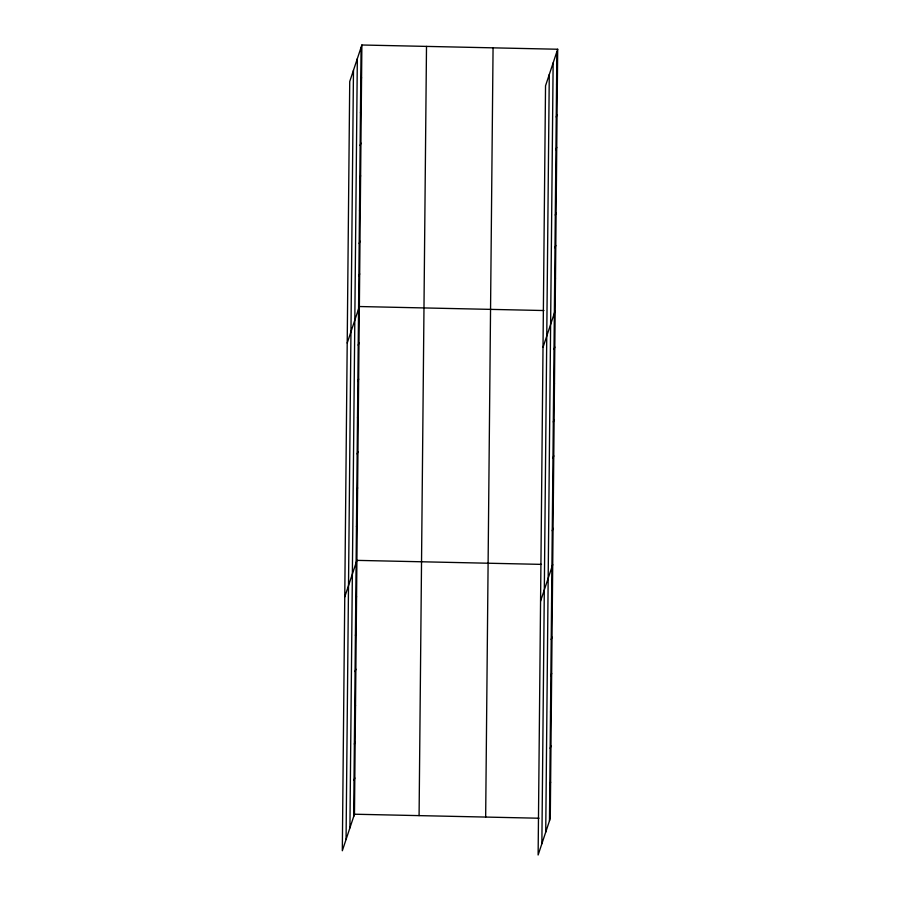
<?xml version="1.0" encoding="UTF-8"?>
<svg xmlns="http://www.w3.org/2000/svg" width="900" height="900" viewBox="0 0 900 900"><rect width="100%" height="100%" fill="white"/><g stroke="black" fill="none" stroke-linecap="round" stroke-linejoin="round"><path stroke-width="1.35" d="M346.061 839.498L353.475 70.279M349.92 827.899L357.334 58.68M353.666 816.637L361.08 47.419M361.879 45L349.729 81.54L342.315 850.759L354.465 814.219L361.879 45L557.685 49.241L550.271 818.46L538.121 855L545.535 85.781L557.685 49.241M419.085 815.614L426.499 46.406M485.662 817.065L493.065 47.846M541.868 843.739L549.281 74.52M545.726 832.14L553.14 62.921M549.472 820.879L556.875 51.66M360.765 80.111L361.564 77.692M360.45 112.804L361.249 110.385M360.135 145.496L360.934 143.078M359.82 178.189L360.619 175.77M359.505 210.881L360.304 208.463M359.19 243.574L359.989 241.155M358.875 276.266L359.674 273.847M347.209 343.069L359.359 306.529L543.926 310.534M358.211 345.218L359.01 342.799M357.863 381.476L358.661 379.058M357.502 417.746L358.312 415.327M357.154 454.005L357.964 451.586M356.805 490.264L357.615 487.845M356.456 526.534L357.266 524.115M344.756 596.914L356.918 560.374L541.485 564.379M355.759 599.062L356.569 596.644M355.41 635.321L356.22 632.903M355.061 671.58L355.871 669.161M556.56 84.353L557.37 81.934M354.713 707.85L355.522 705.431M556.245 117.045L557.055 114.626M354.364 744.109L355.162 741.69M555.93 149.737L556.74 147.319M354.015 780.379L354.814 777.949M555.615 182.43L556.425 180.011M555.3 215.123L556.11 212.704M554.985 247.815L555.795 245.396M554.67 280.507L555.48 278.089M543.015 347.321L555.165 310.781M554.006 349.459L554.816 347.04M553.658 385.729L554.467 383.31M553.309 421.988L554.119 419.569M552.96 458.246L553.77 455.827M552.611 494.516L553.421 492.098M552.262 530.775L553.072 528.356M540.562 601.155L552.724 564.626M551.565 603.304L552.375 600.885M551.216 639.562L552.026 637.144M550.868 675.832L551.666 673.414M550.519 712.091L551.317 709.673M550.17 748.361L550.969 745.931M549.821 784.62L550.62 782.201M354.465 814.219L539.033 818.224"/></g></svg>
